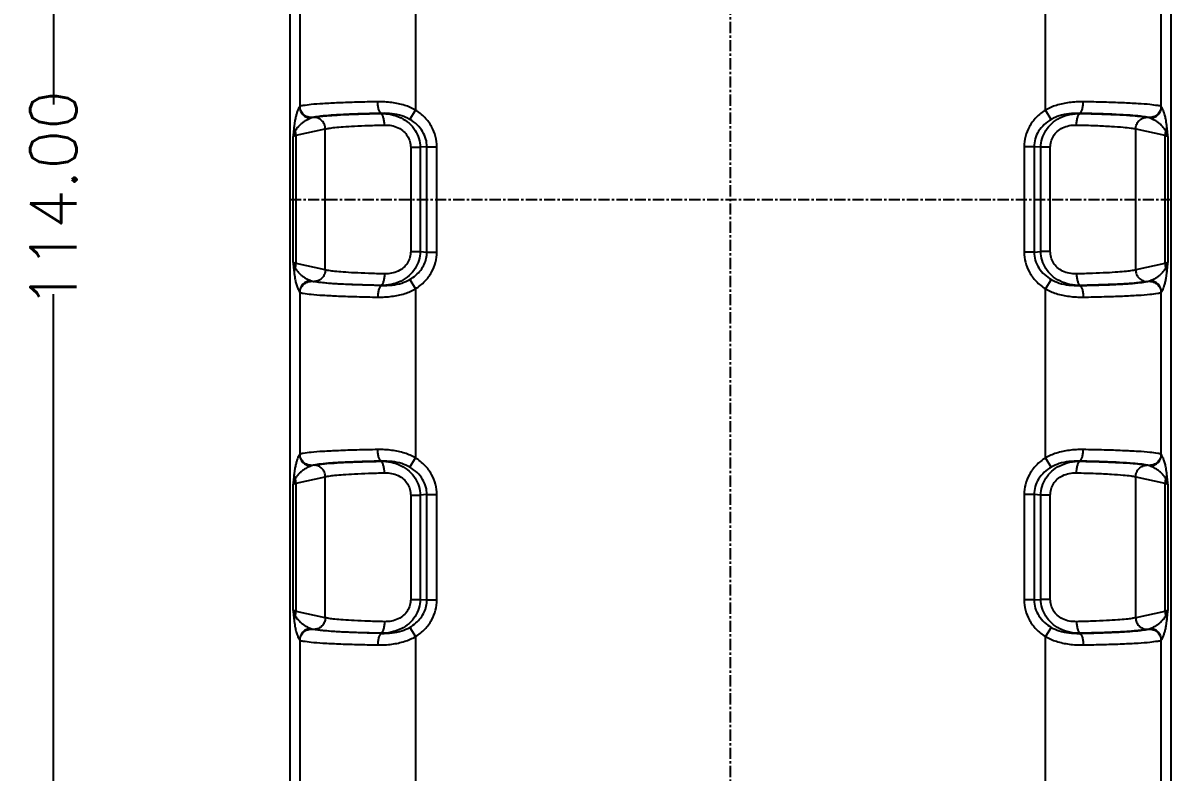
# Model space of a CAD drawing. Header units: inches. Extents: x 3700 to 4563, y 1353 to 2328.
# Drawn here: x 3827.96 to 3877.48, y 1459.05 to 1491.35 of the extents above; entities that cross this region are included whole.
import ezdxf

# ---------------------------------------------------------------- set-up
doc = ezdxf.new("R2010")
doc.units = ezdxf.units.IN
doc.header["$LTSCALE"] = 0.5
doc.linetypes.add('CENTER', pattern=[10.16, 6.35, -1.27, 1.27, -1.27])
doc.layers.add('06___PRT_ALL_SURFS', color=7, linetype='Continuous')
doc.styles.get("Standard").update_dxf_attribs({"font": 'txt', "bigfont": 'gbcbig.shx'})
doc.dimstyles.new('2.5', dxfattribs={"dimtxt": 2, "dimasz": 1, "dimexe": 0.18, "dimexo": 0.0625, "dimgap": 0.09, "dimtad": 0, "dimzin": 0, "dimdsep": 46, "dimtxsty": 'Standard', "dimcen": 1, "dimclrd": 3, "dimclre": 3, "dimadec": 0, "dimazin": 2, "dimtfac": 1, "dimtofl": 0, "dimtmove": 0, "dimatfit": 3, "dimfxl": 1, "dimtolj": 1, "dimtzin": 0, "dimarcsym": 0})

# ---------------------------------------------------------------- blocks, each defined once
blk = doc.blocks.new('*D117')
at = {"color": 3, "lineweight": -2}
for p, q in [((3842.413, 1540.74), (3829.096, 1540.74)), ((3829.276, 1539.74), (3829.276, 1487.83)), ((3829.276, 1427.74), (3829.276, 1479.65)), ((3842.413, 1426.74), (3829.096, 1426.74))]:
    blk.add_line(p, q, dxfattribs=at)
at = {"color": 3}
for points in [[(3829.109, 1539.74), (3829.442, 1539.74), (3829.276, 1540.74)], [(3829.109, 1427.74), (3829.442, 1427.74), (3829.276, 1426.74)]]:
    blk.add_solid(points, dxfattribs=at)
at = {"layer": 'Defpoints', "color": 0}
for p in [(3842.475, 1540.74), (3829.276, 1426.74), (3842.475, 1426.74)]:
    blk.add_point(p, dxfattribs=at)
at = {"color": 0, "insert": (3829.276, 1483.74), "char_height": 2, "attachment_point": 5, "rotation": 90}
blk.add_mtext('\\A1;114.00', dxfattribs=at)

msp = doc.modelspace()

# ---------------------------------------------------------------- linework, layer by layer
at = {"color": 1, "linetype": 'CENTER', "ltscale": 0.152}
for p, q in [((3858.479, 1426.74), (3858.479, 1540.74)), ((3839.479, 1483.74), (3877.479, 1483.74))]:
    msp.add_line(p, q, dxfattribs=at)
at = {"color": 7, "linetype": 'Continuous'}
for p, q in [((3839.479, 1537.744), (3839.479, 1429.735)), ((3877.479, 1429.735), (3877.479, 1537.744)), ((3839.902, 1494.741), (3839.902, 1487.739)), ((3844.895, 1494.885), (3844.895, 1487.594)), ((3872.063, 1487.594), (3872.063, 1494.885)), ((3877.057, 1487.739), (3877.057, 1494.741)), ((3844.644, 1487.194), (3844.895, 1487.594)), ((3872.315, 1487.194), (3872.064, 1487.594)), ((3839.613, 1481.026), (3839.613, 1486.453)), ((3845.385, 1486.014), (3845.818, 1486.014)), ((3845.818, 1481.465), (3845.818, 1486.014)), ((3871.141, 1486.014), (3871.141, 1481.465)), ((3871.574, 1486.014), (3871.141, 1486.014)), ((3877.346, 1486.453), (3877.346, 1481.026)), ((3845.385, 1481.465), (3845.818, 1481.465)), ((3871.574, 1481.465), (3871.141, 1481.465)), ((3844.644, 1480.285), (3844.895, 1479.885)), ((3872.315, 1480.285), (3872.064, 1479.885)), ((3839.902, 1479.741), (3839.902, 1472.739)), ((3844.895, 1479.885), (3844.895, 1472.594)), ((3872.063, 1472.594), (3872.063, 1479.885)), ((3877.057, 1472.739), (3877.057, 1479.741)), ((3844.644, 1472.194), (3844.895, 1472.594)), ((3872.315, 1472.194), (3872.064, 1472.594)), ((3839.613, 1466.026), (3839.613, 1471.453)), ((3877.346, 1471.453), (3877.346, 1466.026)), ((3845.385, 1471.014), (3845.818, 1471.014)), ((3845.818, 1466.465), (3845.818, 1471.014)), ((3871.141, 1471.014), (3871.141, 1466.465)), ((3871.574, 1471.014), (3871.141, 1471.014)), ((3845.385, 1466.465), (3845.818, 1466.465)), ((3871.574, 1466.465), (3871.141, 1466.465)), ((3844.644, 1465.285), (3844.895, 1464.885)), ((3872.315, 1465.285), (3872.064, 1464.885)), ((3839.902, 1464.741), (3839.902, 1457.739)), ((3844.895, 1464.885), (3844.895, 1457.594)), ((3872.063, 1457.594), (3872.063, 1464.885)), ((3877.057, 1457.739), (3877.057, 1464.741))]:
    msp.add_line(p, q, dxfattribs=at)
for centre, radius, start, end in [((3840.403, 1487.741), 0.501, 180.2481, 266.3331), ((3876.556, 1487.741), 0.501, 273.6672, 359.9952), ((3868.767, 1485.814), 8.601, 7.0183, 8.9062), ((3848.191, 1481.665), 8.601, 187.0183, 188.9062), ((3840.403, 1479.738), 0.501, 93.6672, 179.9952), ((3876.556, 1479.738), 0.501, 0.251, 86.3302), ((3840.403, 1472.741), 0.501, 180.2481, 266.3331), ((3876.556, 1472.741), 0.501, 273.6672, 359.9952), ((3868.767, 1470.814), 8.601, 7.0183, 8.9062), ((3848.191, 1466.665), 8.601, 187.0183, 188.9062), ((3840.403, 1464.738), 0.501, 93.6672, 179.9952), ((3876.556, 1464.738), 0.501, 0.251, 86.3302)]:
    msp.add_arc(centre, radius, start, end, dxfattribs=at)
for points, start_tangent, end_tangent in [([(3839.902, 1487.739), (3839.85, 1487.659), (3839.803, 1487.556), (3839.76, 1487.431), (3839.721, 1487.282), (3839.686, 1487.102), (3839.655, 1486.877)], (-0.626121, -0.779726), (-0.114868, -0.993381)), ([(3843.264, 1487.951), (3842.367, 1487.932), (3841.569, 1487.904), (3840.9, 1487.87), (3840.388, 1487.83), (3840.051, 1487.787), (3839.902, 1487.741)], (-0.999868, -0.016275), (-0.743444, -0.668799)), ([(3840.453, 1487.267), (3840.245, 1487.3), (3840.068, 1487.403), (3839.948, 1487.558), (3839.902, 1487.741)], (-0.999759, -0.021971), (-0.036071, 0.999349)), ([(3844.895, 1487.594), (3844.426, 1487.797), (3843.875, 1487.918), (3843.264, 1487.951)], (-0.870575, 0.492035), (-0.999868, -0.01627)), ([(3843.427, 1487.452), (3843.366, 1487.497), (3843.314, 1487.607), (3843.278, 1487.766), (3843.264, 1487.951)], (-0.988656, 0.150199), (-0.016157, 0.999869)), ([(3845.818, 1486.014), (3845.761, 1486.454), (3845.588, 1486.879), (3845.298, 1487.267), (3844.895, 1487.594)], (0.000164, 1), (-0.846849, 0.531834)), ([(3872.063, 1487.594), (3871.662, 1487.269), (3871.37, 1486.879), (3871.197, 1486.451), (3871.141, 1486.014)], (-0.846863, -0.531811), (0.000053, -1)), ([(3873.695, 1487.951), (3873.084, 1487.918), (3872.533, 1487.797), (3872.063, 1487.594)], (-0.999867, 0.016279), (-0.870574, -0.492038)), ([(3873.532, 1487.452), (3873.592, 1487.497), (3873.644, 1487.606), (3873.68, 1487.766), (3873.695, 1487.951)], (0.988715, 0.149812), (0.016194, 0.999869)), ([(3877.057, 1487.741), (3876.908, 1487.787), (3876.571, 1487.83), (3876.058, 1487.87), (3875.39, 1487.904), (3874.592, 1487.932), (3873.695, 1487.951)], (-0.743425, 0.668819), (-0.999868, 0.016277)), ([(3877.057, 1487.741), (3877.01, 1487.558), (3876.89, 1487.403), (3876.714, 1487.3), (3876.506, 1487.267)], (-0.040488, -0.99918), (-0.99976, 0.021919)), ([(3877.224, 1487.336), (3877.173, 1487.511), (3877.117, 1487.642), (3877.057, 1487.739)], (-0.240055, 0.970759), (-0.622849, 0.782342)), ([(3877.264, 1487.145), (3877.245, 1487.245), (3877.224, 1487.336)], (-0.180775, 0.983524), (-0.235655, 0.971837)), ([(3839.655, 1486.877), (3839.641, 1486.74), (3839.627, 1486.598), (3839.613, 1486.453)], (-0.103844, -0.994594), (-0.097102, -0.995274)), ([(3839.705, 1486.691), (3839.681, 1486.648), (3839.662, 1486.607), (3839.647, 1486.57), (3839.634, 1486.536), (3839.625, 1486.505), (3839.618, 1486.477), (3839.613, 1486.453)], (-0.509234, -0.860628), (-0.192177, -0.98136)), ([(3839.613, 1486.453), (3839.63, 1486.466), (3839.659, 1486.479), (3839.696, 1486.492), (3839.742, 1486.505)], (0.672671, 0.739942), (0.972064, 0.234715)), ([(3839.705, 1486.691), (3839.679, 1486.751), (3839.662, 1486.813), (3839.655, 1486.877)], (-0.473729, 0.880671), (-0.026224, 0.999656)), ([(3877.216, 1486.505), (3877.261, 1486.493), (3877.299, 1486.48), (3877.328, 1486.467), (3877.346, 1486.453)], (0.972064, -0.234715), (0.672678, -0.739935)), ([(3877.253, 1486.691), (3877.279, 1486.75), (3877.297, 1486.811), (3877.303, 1486.854)], (0.476978, 0.878915), (0.093017, 0.995664)), ([(3877.346, 1486.453), (3877.341, 1486.477), (3877.334, 1486.505), (3877.324, 1486.536), (3877.312, 1486.57), (3877.297, 1486.607), (3877.277, 1486.648), (3877.253, 1486.691)], (-0.192149, 0.981366), (-0.509236, 0.860627)), ([(3877.346, 1486.453), (3877.332, 1486.598), (3877.318, 1486.74), (3877.303, 1486.864)], (-0.097081, 0.995276), (-0.103845, 0.994594)), ([(3844.895, 1479.885), (3845.298, 1480.212), (3845.588, 1480.6), (3845.761, 1481.025), (3845.818, 1481.465)], (0.84684, 0.531847), (-0.000165, 1)), ([(3871.141, 1481.465), (3871.197, 1481.029), (3871.37, 1480.601), (3871.661, 1480.211), (3872.063, 1479.885)], (-0.000015, -1), (0.846857, -0.531821)), ([(3839.613, 1481.026), (3839.618, 1481.002), (3839.625, 1480.974), (3839.634, 1480.943), (3839.647, 1480.909), (3839.662, 1480.872), (3839.681, 1480.831), (3839.705, 1480.788)], (0.192149, -0.981366), (0.509236, -0.860627)), ([(3839.742, 1480.974), (3839.697, 1480.987), (3839.66, 1480.999), (3839.631, 1481.012), (3839.613, 1481.026)], (-0.972064, 0.234715), (-0.672678, 0.739935)), ([(3839.613, 1481.026), (3839.627, 1480.881), (3839.641, 1480.739), (3839.655, 1480.615)], (0.097081, -0.995276), (0.103845, -0.994594)), ([(3839.706, 1480.788), (3839.679, 1480.73), (3839.662, 1480.669), (3839.656, 1480.625)], (-0.476978, -0.878915), (-0.093017, -0.995664)), ([(3877.057, 1479.741), (3877.108, 1479.82), (3877.156, 1479.923), (3877.199, 1480.049), (3877.238, 1480.197), (3877.273, 1480.377), (3877.304, 1480.602)], (0.626121, 0.779726), (0.114868, 0.993381)), ([(3877.346, 1481.026), (3877.328, 1481.013), (3877.3, 1481), (3877.263, 1480.987), (3877.216, 1480.974)], (-0.672671, -0.739942), (-0.972064, -0.234715)), ([(3877.253, 1480.788), (3877.277, 1480.831), (3877.297, 1480.872), (3877.312, 1480.909), (3877.324, 1480.943), (3877.334, 1480.974), (3877.341, 1481.002), (3877.346, 1481.026)], (0.509234, 0.860628), (0.192177, 0.98136)), ([(3877.253, 1480.788), (3877.28, 1480.728), (3877.297, 1480.666), (3877.304, 1480.602)], (0.473729, -0.880671), (0.026224, -0.999656)), ([(3877.304, 1480.602), (3877.318, 1480.739), (3877.332, 1480.881), (3877.346, 1481.026)], (0.103844, 0.994594), (0.097102, 0.995274)), ([(3839.694, 1480.334), (3839.714, 1480.234), (3839.735, 1480.143)], (0.180775, -0.983524), (0.235655, -0.971837)), ([(3839.735, 1480.143), (3839.786, 1479.968), (3839.841, 1479.837), (3839.902, 1479.741)], (0.240055, -0.970759), (0.622849, -0.782342)), ([(3839.902, 1479.739), (3839.949, 1479.921), (3840.068, 1480.076), (3840.245, 1480.179), (3840.453, 1480.212)], (0.040488, 0.99918), (0.99976, -0.021919)), ([(3876.506, 1480.212), (3876.714, 1480.179), (3876.891, 1480.076), (3877.01, 1479.922), (3877.057, 1479.738)], (0.999759, 0.021971), (0.036071, -0.999349)), ([(3839.902, 1479.739), (3840.051, 1479.693), (3840.388, 1479.649), (3840.9, 1479.609), (3841.569, 1479.575), (3842.367, 1479.547), (3843.264, 1479.528)], (0.743425, -0.668819), (0.999868, -0.016277)), ([(3843.427, 1480.027), (3843.366, 1479.982), (3843.314, 1479.873), (3843.278, 1479.714), (3843.264, 1479.528)], (-0.988715, -0.149812), (-0.016194, -0.999869)), ([(3843.264, 1479.528), (3843.875, 1479.561), (3844.426, 1479.682), (3844.895, 1479.885)], (0.999867, -0.016279), (0.870573, 0.492039)), ([(3872.063, 1479.886), (3872.533, 1479.682), (3873.084, 1479.561), (3873.695, 1479.528)], (0.870576, -0.492033), (0.999868, 0.01627)), ([(3873.532, 1480.027), (3873.592, 1479.982), (3873.644, 1479.873), (3873.68, 1479.714), (3873.695, 1479.528)], (0.988656, -0.150199), (0.016157, -0.999869)), ([(3873.695, 1479.528), (3874.592, 1479.547), (3875.39, 1479.575), (3876.059, 1479.609), (3876.571, 1479.649), (3876.908, 1479.693), (3877.057, 1479.739)], (0.999868, 0.016275), (0.743444, 0.668798)), ([(3839.902, 1472.739), (3839.85, 1472.659), (3839.803, 1472.556), (3839.76, 1472.431), (3839.721, 1472.282), (3839.686, 1472.102), (3839.655, 1471.877)], (-0.626121, -0.779726), (-0.114868, -0.993381)), ([(3843.264, 1472.951), (3842.367, 1472.932), (3841.569, 1472.904), (3840.9, 1472.87), (3840.388, 1472.83), (3840.051, 1472.787), (3839.902, 1472.741)], (-0.999868, -0.016275), (-0.743444, -0.668799)), ([(3840.453, 1472.267), (3840.245, 1472.3), (3840.068, 1472.403), (3839.948, 1472.558), (3839.902, 1472.741)], (-0.999759, -0.021971), (-0.036071, 0.999349)), ([(3844.895, 1472.594), (3844.426, 1472.797), (3843.875, 1472.918), (3843.264, 1472.951)], (-0.870575, 0.492035), (-0.999868, -0.01627)), ([(3843.427, 1472.452), (3843.366, 1472.497), (3843.314, 1472.607), (3843.278, 1472.766), (3843.264, 1472.951)], (-0.988656, 0.150199), (-0.016157, 0.999869)), ([(3873.695, 1472.951), (3873.084, 1472.918), (3872.533, 1472.797), (3872.063, 1472.594)], (-0.999867, 0.016279), (-0.870574, -0.492038)), ([(3873.532, 1472.452), (3873.592, 1472.497), (3873.644, 1472.606), (3873.68, 1472.766), (3873.695, 1472.951)], (0.988715, 0.149812), (0.016194, 0.999869)), ([(3877.057, 1472.741), (3876.908, 1472.787), (3876.571, 1472.83), (3876.058, 1472.87), (3875.39, 1472.904), (3874.592, 1472.932), (3873.695, 1472.951)], (-0.743425, 0.668819), (-0.999868, 0.016277)), ([(3877.057, 1472.741), (3877.01, 1472.558), (3876.89, 1472.403), (3876.714, 1472.3), (3876.506, 1472.267)], (-0.040488, -0.99918), (-0.99976, 0.021919)), ([(3877.224, 1472.336), (3877.173, 1472.511), (3877.117, 1472.642), (3877.057, 1472.739)], (-0.240055, 0.970759), (-0.622849, 0.782342)), ([(3845.818, 1471.014), (3845.761, 1471.454), (3845.588, 1471.879), (3845.298, 1472.267), (3844.895, 1472.594)], (0.000164, 1), (-0.846849, 0.531834)), ([(3872.063, 1472.594), (3871.662, 1472.269), (3871.37, 1471.879), (3871.197, 1471.451), (3871.141, 1471.014)], (-0.846863, -0.531811), (0.000053, -1)), ([(3877.264, 1472.145), (3877.245, 1472.245), (3877.224, 1472.336)], (-0.180775, 0.983524), (-0.235655, 0.971837)), ([(3839.655, 1471.877), (3839.641, 1471.74), (3839.627, 1471.598), (3839.613, 1471.453)], (-0.103844, -0.994594), (-0.097102, -0.995274)), ([(3839.705, 1471.691), (3839.681, 1471.648), (3839.662, 1471.607), (3839.647, 1471.57), (3839.634, 1471.536), (3839.625, 1471.505), (3839.618, 1471.477), (3839.613, 1471.453)], (-0.509234, -0.860628), (-0.192177, -0.98136)), ([(3839.705, 1471.691), (3839.679, 1471.751), (3839.662, 1471.813), (3839.655, 1471.877)], (-0.473729, 0.880671), (-0.026224, 0.999656)), ([(3877.253, 1471.691), (3877.279, 1471.75), (3877.297, 1471.811), (3877.303, 1471.854)], (0.476978, 0.878915), (0.093017, 0.995664)), ([(3877.346, 1471.453), (3877.341, 1471.477), (3877.334, 1471.505), (3877.324, 1471.536), (3877.312, 1471.57), (3877.297, 1471.607), (3877.277, 1471.648), (3877.253, 1471.691)], (-0.192149, 0.981366), (-0.509236, 0.860627)), ([(3877.346, 1471.453), (3877.332, 1471.598), (3877.318, 1471.74), (3877.303, 1471.864)], (-0.097081, 0.995276), (-0.103845, 0.994594)), ([(3839.613, 1471.453), (3839.63, 1471.466), (3839.659, 1471.479), (3839.696, 1471.492), (3839.742, 1471.505)], (0.672671, 0.739942), (0.972064, 0.234715)), ([(3877.216, 1471.505), (3877.261, 1471.493), (3877.299, 1471.48), (3877.328, 1471.467), (3877.346, 1471.453)], (0.972064, -0.234715), (0.672678, -0.739935)), ([(3844.895, 1464.885), (3845.298, 1465.212), (3845.588, 1465.6), (3845.761, 1466.025), (3845.818, 1466.465)], (0.84684, 0.531847), (-0.000165, 1)), ([(3871.141, 1466.465), (3871.197, 1466.029), (3871.37, 1465.601), (3871.661, 1465.211), (3872.063, 1464.885)], (-0.000015, -1), (0.846857, -0.531821)), ([(3839.742, 1465.974), (3839.697, 1465.987), (3839.66, 1465.999), (3839.631, 1466.012), (3839.613, 1466.026)], (-0.972064, 0.234715), (-0.672678, 0.739935)), ([(3839.613, 1466.026), (3839.618, 1466.002), (3839.625, 1465.974), (3839.634, 1465.943), (3839.647, 1465.909), (3839.662, 1465.872), (3839.681, 1465.831), (3839.705, 1465.788)], (0.192149, -0.981366), (0.509236, -0.860627)), ([(3839.613, 1466.026), (3839.627, 1465.881), (3839.641, 1465.739), (3839.655, 1465.615)], (0.097081, -0.995276), (0.103845, -0.994594)), ([(3839.706, 1465.788), (3839.679, 1465.73), (3839.662, 1465.669), (3839.656, 1465.625)], (-0.476978, -0.878915), (-0.093017, -0.995664)), ([(3877.346, 1466.026), (3877.328, 1466.013), (3877.3, 1466), (3877.263, 1465.987), (3877.216, 1465.974)], (-0.672671, -0.739942), (-0.972064, -0.234715)), ([(3877.253, 1465.788), (3877.277, 1465.831), (3877.297, 1465.872), (3877.312, 1465.909), (3877.324, 1465.943), (3877.334, 1465.974), (3877.341, 1466.002), (3877.346, 1466.026)], (0.509234, 0.860628), (0.192177, 0.98136)), ([(3877.253, 1465.788), (3877.28, 1465.728), (3877.297, 1465.666), (3877.304, 1465.602)], (0.473729, -0.880671), (0.026224, -0.999656)), ([(3877.304, 1465.602), (3877.318, 1465.739), (3877.332, 1465.881), (3877.346, 1466.026)], (0.103844, 0.994594), (0.097102, 0.995274)), ([(3839.694, 1465.334), (3839.714, 1465.234), (3839.735, 1465.143)], (0.180775, -0.983524), (0.235655, -0.971837)), ([(3839.902, 1464.739), (3839.949, 1464.921), (3840.068, 1465.076), (3840.245, 1465.179), (3840.453, 1465.212)], (0.040488, 0.99918), (0.99976, -0.021919)), ([(3876.506, 1465.212), (3876.714, 1465.179), (3876.891, 1465.076), (3877.01, 1464.922), (3877.057, 1464.738)], (0.999759, 0.021971), (0.036071, -0.999349)), ([(3877.057, 1464.741), (3877.108, 1464.82), (3877.156, 1464.923), (3877.199, 1465.049), (3877.238, 1465.197), (3877.273, 1465.377), (3877.304, 1465.602)], (0.626121, 0.779726), (0.114868, 0.993381)), ([(3839.735, 1465.143), (3839.786, 1464.968), (3839.841, 1464.837), (3839.902, 1464.741)], (0.240055, -0.970759), (0.622849, -0.782342)), ([(3839.902, 1464.739), (3840.051, 1464.693), (3840.388, 1464.649), (3840.9, 1464.609), (3841.569, 1464.575), (3842.367, 1464.547), (3843.264, 1464.528)], (0.743425, -0.668819), (0.999868, -0.016277)), ([(3843.427, 1465.027), (3843.366, 1464.982), (3843.314, 1464.873), (3843.278, 1464.714), (3843.264, 1464.528)], (-0.988715, -0.149812), (-0.016194, -0.999869)), ([(3843.264, 1464.528), (3843.875, 1464.561), (3844.426, 1464.682), (3844.895, 1464.885)], (0.999867, -0.016279), (0.870573, 0.492039)), ([(3872.063, 1464.886), (3872.533, 1464.682), (3873.084, 1464.561), (3873.695, 1464.528)], (0.870576, -0.492033), (0.999868, 0.01627)), ([(3873.532, 1465.027), (3873.592, 1464.982), (3873.644, 1464.873), (3873.68, 1464.714), (3873.695, 1464.528)], (0.988656, -0.150199), (0.016157, -0.999869)), ([(3873.695, 1464.528), (3874.592, 1464.547), (3875.39, 1464.575), (3876.059, 1464.609), (3876.571, 1464.649), (3876.908, 1464.693), (3877.057, 1464.739)], (0.999868, 0.016275), (0.743444, 0.668798))]:
    msp.add_spline(points, degree=3, dxfattribs=dict(at, start_tangent=start_tangent, end_tangent=end_tangent))
at = {"layer": '06___PRT_ALL_SURFS', "color": 7, "linetype": 'Continuous'}
for p, q in [((3843.427, 1487.452), (3843.389, 1487.448)), ((3873.57, 1487.448), (3873.532, 1487.452)), ((3839.742, 1486.505), (3841.004, 1486.782)), ((3839.742, 1480.974), (3839.742, 1486.505)), ((3841.004, 1480.698), (3841.004, 1486.782)), ((3875.954, 1480.698), (3875.954, 1486.782)), ((3875.954, 1486.782), (3877.216, 1486.505)), ((3877.216, 1486.505), (3877.216, 1480.974)), ((3844.686, 1485.987), (3845.093, 1485.987)), ((3844.686, 1485.987), (3844.686, 1481.492)), ((3845.385, 1486.014), (3845.093, 1485.987)), ((3845.093, 1485.987), (3845.093, 1481.492)), ((3845.385, 1481.465), (3845.385, 1486.014)), ((3871.574, 1486.014), (3871.574, 1481.465)), ((3871.866, 1485.987), (3871.574, 1486.014)), ((3871.866, 1481.492), (3871.866, 1485.987)), ((3872.273, 1485.987), (3871.866, 1485.987)), ((3872.273, 1481.492), (3872.273, 1485.987)), ((3844.686, 1481.492), (3845.093, 1481.492)), ((3845.093, 1481.492), (3845.385, 1481.465)), ((3871.574, 1481.465), (3871.866, 1481.492)), ((3872.273, 1481.492), (3871.866, 1481.492)), ((3841.004, 1480.698), (3839.742, 1480.974)), ((3877.216, 1480.974), (3875.954, 1480.698)), ((3840.512, 1480.198), (3840.504, 1480.2)), ((3843.389, 1480.031), (3843.427, 1480.027)), ((3873.532, 1480.027), (3873.57, 1480.031)), ((3843.427, 1472.452), (3843.389, 1472.448)), ((3873.57, 1472.448), (3873.532, 1472.452)), ((3839.742, 1471.505), (3841.004, 1471.782)), ((3841.004, 1465.698), (3841.004, 1471.782)), ((3875.954, 1465.698), (3875.954, 1471.782)), ((3875.954, 1471.782), (3877.216, 1471.505)), ((3839.742, 1465.974), (3839.742, 1471.505)), ((3877.216, 1471.505), (3877.216, 1465.974)), ((3844.686, 1470.987), (3845.093, 1470.987)), ((3844.686, 1470.987), (3844.686, 1466.492)), ((3845.385, 1471.014), (3845.093, 1470.987)), ((3845.093, 1470.987), (3845.093, 1466.492)), ((3845.385, 1466.465), (3845.385, 1471.014)), ((3871.574, 1471.014), (3871.574, 1466.465)), ((3871.866, 1470.987), (3871.574, 1471.014)), ((3871.866, 1466.492), (3871.866, 1470.987)), ((3872.273, 1470.987), (3871.866, 1470.987)), ((3872.273, 1466.492), (3872.273, 1470.987)), ((3844.686, 1466.492), (3845.093, 1466.492)), ((3845.093, 1466.492), (3845.385, 1466.465)), ((3871.574, 1466.465), (3871.866, 1466.492)), ((3872.273, 1466.492), (3871.866, 1466.492)), ((3841.004, 1465.698), (3839.742, 1465.974)), ((3877.216, 1465.974), (3875.954, 1465.698)), ((3840.512, 1465.198), (3840.504, 1465.2)), ((3843.389, 1465.031), (3843.427, 1465.027)), ((3873.532, 1465.027), (3873.57, 1465.031))]:
    msp.add_line(p, q, dxfattribs=at)
for centre, start, end in [((3839.228, 1486.498), 0.6858, 21.9512), ((3877.731, 1486.498), 158.0488, 179.3142), ((3839.228, 1480.981), 338.0488, 359.3142), ((3877.731, 1480.981), 180.6858, 201.9512), ((3839.228, 1471.498), 0.6858, 21.9512), ((3877.731, 1471.498), 158.0488, 179.3142), ((3839.228, 1465.981), 338.0488, 359.3142), ((3877.731, 1465.981), 180.6858, 201.9512)]:
    msp.add_arc(centre, 0.514, start, end, dxfattribs=at)
for points, start_tangent, end_tangent in [([(3840.371, 1487.241), (3840.234, 1487.177), (3840.109, 1487.104), (3839.993, 1487.021), (3839.887, 1486.928), (3839.79, 1486.821), (3839.705, 1486.691)], (-0.926827, -0.375489), (-0.449629, -0.893215)), ([(3840.453, 1487.267), (3840.41, 1487.254), (3840.371, 1487.241)], (-0.967391, -0.253287), (-0.926773, -0.375622)), ([(3840.506, 1487.281), (3840.491, 1487.276), (3840.472, 1487.271), (3840.453, 1487.267)], (-0.976745, -0.214405), (-0.976749, -0.214385)), ([(3841.004, 1486.782), (3840.966, 1486.971), (3840.86, 1487.133), (3840.703, 1487.241), (3840.506, 1487.281)], (-0.011837, 0.99993), (-0.999929, -0.011903)), ([(3843.427, 1487.452), (3842.596, 1487.432), (3841.864, 1487.403), (3841.255, 1487.368), (3840.797, 1487.326), (3840.512, 1487.281)], (-0.999837, -0.018082), (-0.974323, -0.225155)), ([(3840.512, 1487.281), (3840.692, 1487.31), (3840.973, 1487.342), (3841.382, 1487.373), (3841.928, 1487.403), (3842.611, 1487.429), (3843.389, 1487.448)], (0.976756, 0.214356), (0.999827, 0.018597)), ([(3843.389, 1487.448), (3843.838, 1487.405), (3844.268, 1487.258), (3844.619, 1487.023), (3844.877, 1486.719), (3845.037, 1486.367), (3845.093, 1485.987)], (0.999973, 0.007375), (0.007215, -0.999974)), ([(3843.556, 1486.949), (3843.541, 1487.135), (3843.505, 1487.294), (3843.451, 1487.404), (3843.389, 1487.448)], (-0.016527, 0.999863), (-0.989348, 0.145568)), ([(3844.644, 1487.194), (3844.298, 1487.345), (3843.887, 1487.432), (3843.427, 1487.452)], (-0.866686, 0.498854), (-0.999646, -0.026605)), ([(3845.385, 1486.014), (3845.341, 1486.346), (3845.201, 1486.665), (3844.964, 1486.957), (3844.644, 1487.194)], (0.007629, 0.999971), (-0.866632, 0.498948)), ([(3872.315, 1487.194), (3872.011, 1486.972), (3871.768, 1486.682), (3871.621, 1486.356), (3871.574, 1486.014)], (-0.866638, -0.498938), (0.00759, -0.999971)), ([(3871.866, 1485.987), (3871.921, 1486.364), (3872.079, 1486.715), (3872.334, 1487.017), (3872.679, 1487.253), (3873.109, 1487.403), (3873.57, 1487.448)], (0.007218, 0.999974), (0.999973, -0.007385)), ([(3873.532, 1487.452), (3873.072, 1487.432), (3872.66, 1487.345), (3872.315, 1487.194)], (-0.999646, 0.026609), (-0.866684, -0.498857)), ([(3873.402, 1486.949), (3873.417, 1487.135), (3873.454, 1487.294), (3873.507, 1487.404), (3873.57, 1487.448)], (0.016527, 0.999863), (0.9894, 0.145217)), ([(3876.446, 1487.281), (3876.165, 1487.326), (3875.711, 1487.367), (3875.109, 1487.403), (3874.375, 1487.431), (3873.532, 1487.452)], (-0.974332, 0.225116), (-0.999836, 0.018084)), ([(3873.57, 1487.448), (3874.5, 1487.424), (3875.271, 1487.392), (3875.841, 1487.354), (3876.221, 1487.316), (3876.446, 1487.281)], (0.999827, -0.018586), (0.976754, -0.214361)), ([(3875.954, 1486.782), (3875.993, 1486.971), (3876.099, 1487.133), (3876.256, 1487.241), (3876.446, 1487.281)], (0.011837, 0.99993), (1, 0.000295)), ([(3876.506, 1487.267), (3876.477, 1487.274), (3876.446, 1487.281)], (-0.967394, 0.253275), (-0.975597, 0.219571)), ([(3876.588, 1487.241), (3876.55, 1487.254), (3876.506, 1487.267)], (-0.926777, 0.375612), (-0.967402, 0.253247)), ([(3877.253, 1486.691), (3877.169, 1486.82), (3877.072, 1486.928), (3876.966, 1487.021), (3876.85, 1487.104), (3876.724, 1487.177), (3876.588, 1487.241)], (-0.449561, 0.893249), (-0.926827, 0.37549)), ([(3841.004, 1486.782), (3841.159, 1486.811), (3841.409, 1486.843), (3841.771, 1486.874), (3842.256, 1486.904), (3842.862, 1486.93), (3843.556, 1486.949)], (0.970837, 0.239739), (0.999781, 0.02093)), ([(3843.556, 1486.949), (3843.861, 1486.924), (3844.149, 1486.83), (3844.38, 1486.675), (3844.548, 1486.474), (3844.651, 1486.24), (3844.686, 1485.987)], (0.99978, 0.020964), (-0.000329, -1)), ([(3872.273, 1485.987), (3872.307, 1486.238), (3872.408, 1486.471), (3872.574, 1486.671), (3872.803, 1486.826), (3873.09, 1486.923), (3873.402, 1486.949)], (-0.000328, 1), (0.99978, -0.020986)), ([(3873.402, 1486.949), (3874.23, 1486.925), (3874.915, 1486.892), (3875.421, 1486.855), (3875.759, 1486.817), (3875.954, 1486.782)], (0.999781, -0.020925), (0.970837, -0.239741)), ([(3845.093, 1481.492), (3845.037, 1481.113), (3844.877, 1480.76), (3844.62, 1480.457), (3844.269, 1480.221), (3843.839, 1480.074), (3843.389, 1480.031)], (-0.007215, -0.999974), (-0.999973, 0.007373)), ([(3844.686, 1481.492), (3844.651, 1481.24), (3844.549, 1481.005), (3844.381, 1480.805), (3844.149, 1480.65), (3843.861, 1480.555), (3843.556, 1480.53)], (0.000329, -1), (-0.99978, 0.020969)), ([(3844.644, 1480.285), (3844.91, 1480.473), (3845.121, 1480.696), (3845.269, 1480.94), (3845.357, 1481.199), (3845.385, 1481.465)], (0.866628, 0.498955), (-0.00763, 0.999971)), ([(3871.574, 1481.465), (3871.622, 1481.118), (3871.775, 1480.786), (3872.021, 1480.497), (3872.315, 1480.285)], (-0.007576, -0.999971), (0.866634, -0.498944)), ([(3873.57, 1480.031), (3873.109, 1480.076), (3872.68, 1480.226), (3872.334, 1480.462), (3872.079, 1480.764), (3871.921, 1481.114), (3871.866, 1481.492)], (-0.999973, -0.007389), (-0.007218, 0.999974)), ([(3873.402, 1480.53), (3873.09, 1480.556), (3872.803, 1480.653), (3872.575, 1480.808), (3872.409, 1481.008), (3872.307, 1481.241), (3872.273, 1481.492)], (-0.99978, -0.020982), (0.000328, 1)), ([(3839.705, 1480.788), (3839.79, 1480.659), (3839.886, 1480.551), (3839.993, 1480.458), (3840.108, 1480.375), (3840.234, 1480.302), (3840.371, 1480.238)], (0.449561, -0.893249), (0.926827, -0.37549)), ([(3841.004, 1480.698), (3840.966, 1480.508), (3840.86, 1480.347), (3840.703, 1480.238), (3840.512, 1480.198)], (-0.011837, -0.99993), (-1, -0.000297)), ([(3843.556, 1480.53), (3842.859, 1480.549), (3842.252, 1480.575), (3841.768, 1480.605), (3841.407, 1480.637), (3841.158, 1480.668), (3841.004, 1480.698)], (-0.999781, 0.020925), (-0.970837, 0.239739)), ([(3875.954, 1480.698), (3875.799, 1480.668), (3875.549, 1480.637), (3875.187, 1480.605), (3874.702, 1480.575), (3874.096, 1480.549), (3873.402, 1480.53)], (-0.970837, -0.239741), (-0.999781, -0.02093)), ([(3875.954, 1480.698), (3875.993, 1480.508), (3876.099, 1480.347), (3876.256, 1480.238), (3876.452, 1480.198)], (0.011837, -0.99993), (0.999929, 0.011903)), ([(3876.588, 1480.238), (3876.724, 1480.302), (3876.85, 1480.375), (3876.966, 1480.458), (3877.072, 1480.551), (3877.168, 1480.659), (3877.253, 1480.788)], (0.926827, 0.375489), (0.449629, 0.893215)), ([(3840.371, 1480.238), (3840.408, 1480.225), (3840.453, 1480.212)], (0.926778, -0.37561), (0.967402, -0.253246)), ([(3840.453, 1480.212), (3840.478, 1480.206), (3840.504, 1480.2)], (0.967394, -0.253275), (0.974696, -0.223536)), ([(3843.427, 1480.027), (3842.604, 1480.047), (3841.868, 1480.076), (3841.258, 1480.111), (3840.798, 1480.153), (3840.512, 1480.198)], (-0.999836, 0.018084), (-0.974334, 0.225107)), ([(3843.389, 1480.031), (3842.606, 1480.05), (3841.923, 1480.076), (3841.377, 1480.106), (3840.971, 1480.138), (3840.691, 1480.169), (3840.512, 1480.198)], (-0.999827, 0.018586), (-0.976756, 0.214355)), ([(3843.556, 1480.53), (3843.541, 1480.344), (3843.505, 1480.185), (3843.451, 1480.076), (3843.389, 1480.031)], (-0.016527, -0.999863), (-0.989399, -0.145225)), ([(3843.427, 1480.027), (3843.887, 1480.047), (3844.298, 1480.134), (3844.644, 1480.285)], (0.999646, -0.026609), (0.866684, 0.498857)), ([(3872.315, 1480.285), (3872.66, 1480.134), (3873.071, 1480.047), (3873.532, 1480.027)], (0.866686, -0.498854), (0.999646, 0.026605)), ([(3873.402, 1480.53), (3873.417, 1480.344), (3873.454, 1480.185), (3873.507, 1480.076), (3873.57, 1480.031)], (0.016526, -0.999863), (0.989351, -0.145553)), ([(3873.532, 1480.027), (3874.363, 1480.047), (3875.095, 1480.076), (3875.703, 1480.112), (3876.162, 1480.153), (3876.446, 1480.198)], (0.999837, 0.018082), (0.974323, 0.225155)), ([(3876.446, 1480.198), (3876.267, 1480.169), (3875.985, 1480.137), (3875.577, 1480.106), (3875.03, 1480.076), (3874.347, 1480.05), (3873.57, 1480.031)], (-0.976754, -0.214362), (-0.999827, -0.018597)), ([(3876.452, 1480.198), (3876.467, 1480.203), (3876.487, 1480.208), (3876.506, 1480.212)], (0.976745, 0.214405), (0.976749, 0.214384)), ([(3876.506, 1480.212), (3876.549, 1480.225), (3876.588, 1480.238)], (0.967392, 0.253286), (0.926771, 0.375626)), ([(3840.371, 1472.241), (3840.234, 1472.177), (3840.109, 1472.104), (3839.993, 1472.021), (3839.887, 1471.928), (3839.79, 1471.821), (3839.705, 1471.691)], (-0.926827, -0.375489), (-0.449629, -0.893215)), ([(3840.453, 1472.267), (3840.41, 1472.254), (3840.371, 1472.241)], (-0.967391, -0.253287), (-0.926773, -0.375622)), ([(3840.506, 1472.281), (3840.491, 1472.276), (3840.472, 1472.271), (3840.453, 1472.267)], (-0.976745, -0.214405), (-0.976749, -0.214385)), ([(3841.004, 1471.782), (3840.966, 1471.971), (3840.86, 1472.133), (3840.703, 1472.241), (3840.506, 1472.281)], (-0.011837, 0.99993), (-0.999929, -0.011903)), ([(3843.427, 1472.452), (3842.596, 1472.432), (3841.864, 1472.403), (3841.255, 1472.368), (3840.797, 1472.326), (3840.512, 1472.281)], (-0.999837, -0.018082), (-0.974323, -0.225155)), ([(3840.512, 1472.281), (3840.692, 1472.31), (3840.973, 1472.342), (3841.382, 1472.373), (3841.928, 1472.403), (3842.611, 1472.429), (3843.389, 1472.448)], (0.976756, 0.214356), (0.999827, 0.018597)), ([(3843.389, 1472.448), (3843.838, 1472.405), (3844.268, 1472.258), (3844.619, 1472.023), (3844.877, 1471.719), (3845.037, 1471.367), (3845.093, 1470.987)], (0.999973, 0.007375), (0.007215, -0.999974)), ([(3843.556, 1471.949), (3843.541, 1472.135), (3843.505, 1472.294), (3843.451, 1472.404), (3843.389, 1472.448)], (-0.016527, 0.999863), (-0.989348, 0.145568)), ([(3844.644, 1472.194), (3844.298, 1472.345), (3843.887, 1472.432), (3843.427, 1472.452)], (-0.866686, 0.498854), (-0.999646, -0.026605)), ([(3845.385, 1471.014), (3845.341, 1471.346), (3845.201, 1471.665), (3844.964, 1471.957), (3844.644, 1472.194)], (0.007629, 0.999971), (-0.866632, 0.498948)), ([(3872.315, 1472.194), (3872.011, 1471.972), (3871.768, 1471.682), (3871.621, 1471.356), (3871.574, 1471.014)], (-0.866638, -0.498938), (0.00759, -0.999971)), ([(3871.866, 1470.987), (3871.921, 1471.364), (3872.079, 1471.715), (3872.334, 1472.017), (3872.679, 1472.253), (3873.109, 1472.403), (3873.57, 1472.448)], (0.007218, 0.999974), (0.999973, -0.007385)), ([(3873.532, 1472.452), (3873.072, 1472.432), (3872.66, 1472.345), (3872.315, 1472.194)], (-0.999646, 0.026609), (-0.866684, -0.498857)), ([(3873.402, 1471.949), (3873.417, 1472.135), (3873.454, 1472.294), (3873.507, 1472.404), (3873.57, 1472.448)], (0.016527, 0.999863), (0.9894, 0.145217)), ([(3876.446, 1472.281), (3876.165, 1472.326), (3875.711, 1472.367), (3875.109, 1472.403), (3874.375, 1472.431), (3873.532, 1472.452)], (-0.974332, 0.225116), (-0.999836, 0.018084)), ([(3873.57, 1472.448), (3874.5, 1472.424), (3875.271, 1472.392), (3875.841, 1472.354), (3876.221, 1472.316), (3876.446, 1472.281)], (0.999827, -0.018586), (0.976754, -0.214361)), ([(3875.954, 1471.782), (3875.993, 1471.971), (3876.099, 1472.133), (3876.256, 1472.241), (3876.446, 1472.281)], (0.011837, 0.99993), (1, 0.000295)), ([(3876.506, 1472.267), (3876.477, 1472.274), (3876.446, 1472.281)], (-0.967394, 0.253275), (-0.975597, 0.219571)), ([(3876.588, 1472.241), (3876.55, 1472.254), (3876.506, 1472.267)], (-0.926777, 0.375612), (-0.967402, 0.253247)), ([(3877.253, 1471.691), (3877.169, 1471.82), (3877.072, 1471.928), (3876.966, 1472.021), (3876.85, 1472.104), (3876.724, 1472.177), (3876.588, 1472.241)], (-0.449561, 0.893249), (-0.926827, 0.37549)), ([(3841.004, 1471.782), (3841.159, 1471.811), (3841.409, 1471.843), (3841.771, 1471.874), (3842.256, 1471.904), (3842.862, 1471.93), (3843.556, 1471.949)], (0.970837, 0.239739), (0.999781, 0.02093)), ([(3843.556, 1471.949), (3843.861, 1471.924), (3844.149, 1471.83), (3844.38, 1471.675), (3844.548, 1471.474), (3844.651, 1471.24), (3844.686, 1470.987)], (0.99978, 0.020964), (-0.000329, -1)), ([(3872.273, 1470.987), (3872.307, 1471.238), (3872.408, 1471.471), (3872.574, 1471.671), (3872.803, 1471.826), (3873.09, 1471.923), (3873.402, 1471.949)], (-0.000328, 1), (0.99978, -0.020986)), ([(3873.402, 1471.949), (3874.23, 1471.925), (3874.915, 1471.892), (3875.421, 1471.855), (3875.759, 1471.817), (3875.954, 1471.782)], (0.999781, -0.020925), (0.970837, -0.239741)), ([(3845.093, 1466.492), (3845.037, 1466.113), (3844.877, 1465.76), (3844.62, 1465.457), (3844.269, 1465.221), (3843.839, 1465.074), (3843.389, 1465.031)], (-0.007215, -0.999974), (-0.999973, 0.007373)), ([(3844.686, 1466.492), (3844.651, 1466.24), (3844.549, 1466.005), (3844.381, 1465.805), (3844.149, 1465.65), (3843.861, 1465.555), (3843.556, 1465.53)], (0.000329, -1), (-0.99978, 0.020969)), ([(3844.644, 1465.285), (3844.91, 1465.473), (3845.121, 1465.696), (3845.269, 1465.94), (3845.357, 1466.199), (3845.385, 1466.465)], (0.866628, 0.498955), (-0.00763, 0.999971)), ([(3871.574, 1466.465), (3871.622, 1466.118), (3871.775, 1465.786), (3872.021, 1465.497), (3872.315, 1465.285)], (-0.007576, -0.999971), (0.866634, -0.498944)), ([(3873.57, 1465.031), (3873.109, 1465.076), (3872.68, 1465.226), (3872.334, 1465.462), (3872.079, 1465.764), (3871.921, 1466.114), (3871.866, 1466.492)], (-0.999973, -0.007389), (-0.007218, 0.999974)), ([(3873.402, 1465.53), (3873.09, 1465.556), (3872.803, 1465.653), (3872.575, 1465.808), (3872.409, 1466.008), (3872.307, 1466.241), (3872.273, 1466.492)], (-0.99978, -0.020982), (0.000328, 1)), ([(3839.705, 1465.788), (3839.79, 1465.659), (3839.886, 1465.551), (3839.993, 1465.458), (3840.108, 1465.375), (3840.234, 1465.302), (3840.371, 1465.238)], (0.449561, -0.893249), (0.926827, -0.37549)), ([(3841.004, 1465.698), (3840.966, 1465.508), (3840.86, 1465.347), (3840.703, 1465.238), (3840.512, 1465.198)], (-0.011837, -0.99993), (-1, -0.000297)), ([(3843.556, 1465.53), (3842.859, 1465.549), (3842.252, 1465.575), (3841.768, 1465.605), (3841.407, 1465.637), (3841.158, 1465.668), (3841.004, 1465.698)], (-0.999781, 0.020925), (-0.970837, 0.239739)), ([(3875.954, 1465.698), (3875.799, 1465.668), (3875.549, 1465.637), (3875.187, 1465.605), (3874.702, 1465.575), (3874.096, 1465.549), (3873.402, 1465.53)], (-0.970837, -0.239741), (-0.999781, -0.02093)), ([(3875.954, 1465.698), (3875.993, 1465.508), (3876.099, 1465.347), (3876.256, 1465.238), (3876.452, 1465.198)], (0.011837, -0.99993), (0.999929, 0.011903)), ([(3876.588, 1465.238), (3876.724, 1465.302), (3876.85, 1465.375), (3876.966, 1465.458), (3877.072, 1465.551), (3877.168, 1465.659), (3877.253, 1465.788)], (0.926827, 0.375489), (0.449629, 0.893215)), ([(3840.371, 1465.238), (3840.408, 1465.225), (3840.453, 1465.212)], (0.926778, -0.37561), (0.967402, -0.253246)), ([(3840.453, 1465.212), (3840.478, 1465.206), (3840.504, 1465.2)], (0.967394, -0.253275), (0.974696, -0.223536)), ([(3843.389, 1465.031), (3842.606, 1465.05), (3841.923, 1465.076), (3841.377, 1465.106), (3840.971, 1465.138), (3840.691, 1465.169), (3840.512, 1465.198)], (-0.999827, 0.018586), (-0.976756, 0.214355)), ([(3843.427, 1465.027), (3842.604, 1465.047), (3841.868, 1465.076), (3841.258, 1465.111), (3840.798, 1465.153), (3840.512, 1465.198)], (-0.999836, 0.018084), (-0.974334, 0.225107)), ([(3843.556, 1465.53), (3843.541, 1465.344), (3843.505, 1465.185), (3843.451, 1465.076), (3843.389, 1465.031)], (-0.016527, -0.999863), (-0.989399, -0.145225)), ([(3843.427, 1465.027), (3843.887, 1465.047), (3844.298, 1465.134), (3844.644, 1465.285)], (0.999646, -0.026609), (0.866684, 0.498857)), ([(3872.315, 1465.285), (3872.66, 1465.134), (3873.071, 1465.047), (3873.532, 1465.027)], (0.866686, -0.498854), (0.999646, 0.026605)), ([(3873.402, 1465.53), (3873.417, 1465.344), (3873.454, 1465.185), (3873.507, 1465.076), (3873.57, 1465.031)], (0.016526, -0.999863), (0.989351, -0.145553)), ([(3873.532, 1465.027), (3874.363, 1465.047), (3875.095, 1465.076), (3875.703, 1465.112), (3876.162, 1465.153), (3876.446, 1465.198)], (0.999837, 0.018082), (0.974323, 0.225155)), ([(3876.446, 1465.198), (3876.267, 1465.169), (3875.985, 1465.137), (3875.577, 1465.106), (3875.03, 1465.076), (3874.347, 1465.05), (3873.57, 1465.031)], (-0.976754, -0.214362), (-0.999827, -0.018597)), ([(3876.452, 1465.198), (3876.467, 1465.203), (3876.487, 1465.208), (3876.506, 1465.212)], (0.976745, 0.214405), (0.976749, 0.214384)), ([(3876.506, 1465.212), (3876.549, 1465.225), (3876.588, 1465.238)], (0.967392, 0.253286), (0.926771, 0.375626))]:
    msp.add_spline(points, degree=3, dxfattribs=dict(at, start_tangent=start_tangent, end_tangent=end_tangent))

# ---------------------------------------------------------------- dimensions: what is measured, and where the dimension line sits
dim = msp.add_linear_dim(base=(3829.276, 1426.74), p1=(3842.475, 1540.74), p2=(3842.475, 1426.74), angle=90, dimstyle='2.5')
dim.commit()
dim.dimension.update_dxf_attribs({"geometry": '*D117', "text_midpoint": (3829.276, 1483.74), "dimtype": 160})

doc.saveas('drawing.dxf')
